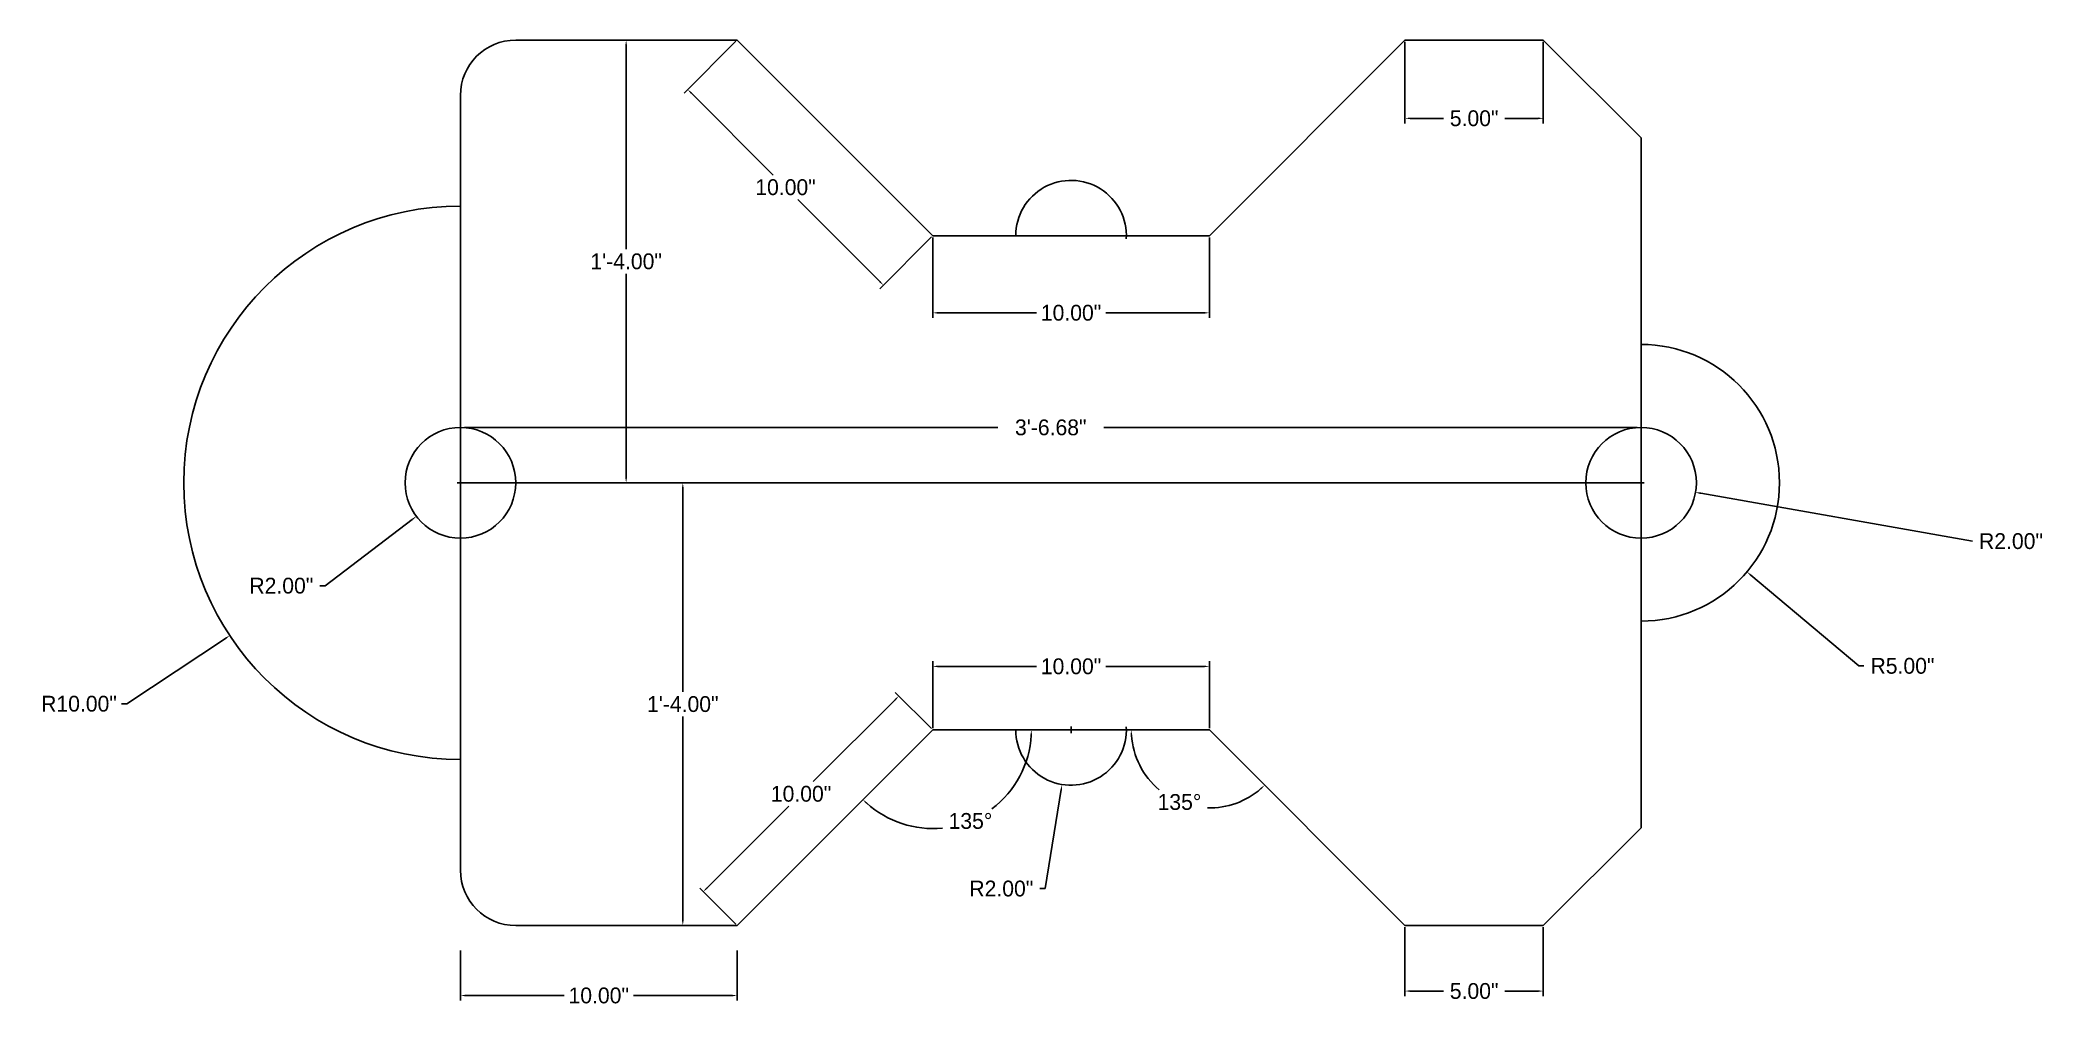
# Model space of a CAD drawing. Header units: inches. Extents: x 12.7 to 85.1, y 18.9 to 53.8.
import ezdxf

# ---------------------------------------------------------------- set-up
doc = ezdxf.new("R2010")
doc.units = ezdxf.units.IN
doc.header["$MEASUREMENT"] = 0
doc.dimstyles.new('Copy of Standard', dxfattribs={"dimscale": 1.0145, "dimtxt": 0.5635, "dimasz": 0.1845, "dimexe": 0.18, "dimexo": 0.0625, "dimgap": 0.1545, "dimtad": 0, "dimtih": 1, "dimtoh": 1, "dimzin": 0, "dimdsep": 46, "dimlunit": 3, "dimtxsty": 'Standard', "dimcen": 0.1145, "dimadec": 0, "dimazin": 0, "dimtfac": 1, "dimtofl": 0, "dimtmove": 0, "dimatfit": 3, "dimfxl": 1, "dimtolj": 1, "dimtzin": 0, "dimarcsym": 0})

# ---------------------------------------------------------------- blocks, each defined once
blk = doc.blocks.new('*D5')
at = {"color": 0, "lineweight": -2}
for p, q in [((33.175, 53.838), (34.062, 53.838)), ((33.879, 53.651), (33.879, 46.28)), ((33.879, 38.025), (33.879, 45.395)), ((33.175, 37.838), (34.062, 37.838))]:
    blk.add_line(p, q, dxfattribs=at)
at = {"color": 0}
for points in [[(33.848, 53.651), (33.91, 53.651), (33.879, 53.838)], [(33.848, 38.025), (33.91, 38.025), (33.879, 37.838)]]:
    blk.add_solid(points, dxfattribs=at)
at = {"layer": 'Defpoints', "color": 0}
for p in [(33.112, 53.838), (33.112, 37.838), (33.879, 37.838)]:
    blk.add_point(p, dxfattribs=at)
at = {"color": 0, "insert": (33.879, 45.838), "char_height": 0.57167, "attachment_point": 5}
blk.add_mtext('\\A1;1\'-4.00"', dxfattribs=at)
blk = doc.blocks.new('*D6')
at = {"color": 0, "lineweight": -2}
for p, q in [((36.118, 37.838), (35.743, 37.838)), ((35.926, 37.651), (35.926, 30.28)), ((35.926, 22.025), (35.926, 29.395)), ((36.118, 21.838), (35.743, 21.838))]:
    blk.add_line(p, q, dxfattribs=at)
at = {"color": 0}
for points in [[(35.895, 37.651), (35.957, 37.651), (35.926, 37.838)], [(35.895, 22.025), (35.957, 22.025), (35.926, 21.838)]]:
    blk.add_solid(points, dxfattribs=at)
at = {"layer": 'Defpoints', "color": 0}
for p in [(36.182, 37.838), (35.926, 21.838), (36.182, 21.838)]:
    blk.add_point(p, dxfattribs=at)
at = {"color": 0, "insert": (35.926, 29.838), "char_height": 0.57167, "attachment_point": 5}
blk.add_mtext('\\A1;1\'-4.00"', dxfattribs=at)
blk = doc.blocks.new('*D7')
at = {"color": 0, "lineweight": -2}
for p, q in [((27.888, 39.901), (27.888, 40.02)), ((28.076, 39.838), (47.308, 39.838)), ((70.379, 39.838), (51.147, 39.838)), ((70.566, 39.901), (70.566, 40.02))]:
    blk.add_line(p, q, dxfattribs=at)
at = {"color": 0}
for points in [[(28.076, 39.869), (28.076, 39.807), (27.888, 39.838)], [(70.379, 39.869), (70.379, 39.807), (70.566, 39.838)]]:
    blk.add_solid(points, dxfattribs=at)
at = {"layer": 'Defpoints', "color": 0}
for p in [(27.888, 39.838), (70.566, 39.838), (70.566, 39.838)]:
    blk.add_point(p, dxfattribs=at)
at = {"color": 0, "insert": (49.227, 39.838), "char_height": 0.57167, "attachment_point": 5}
blk.add_mtext('\\A1;3\'-6.68"', dxfattribs=at)
blk = doc.blocks.new('*D8')
at = {"color": 0, "lineweight": -2}
for p, q in [((44.96, 28.972), (44.96, 31.386)), ((45.147, 31.203), (48.707, 31.203)), ((54.772, 31.203), (51.212, 31.203)), ((54.96, 28.972), (54.96, 31.386))]:
    blk.add_line(p, q, dxfattribs=at)
at = {"color": 0}
for points in [[(45.147, 31.234), (45.147, 31.172), (44.96, 31.203)], [(54.772, 31.234), (54.772, 31.172), (54.96, 31.203)]]:
    blk.add_solid(points, dxfattribs=at)
at = {"layer": 'Defpoints', "color": 0}
for p in [(54.96, 31.203), (44.96, 28.909), (54.96, 28.909)]:
    blk.add_point(p, dxfattribs=at)
at = {"color": 0, "insert": (49.96, 31.203), "char_height": 0.5717, "attachment_point": 5}
blk.add_mtext('\\A1;10.00"', dxfattribs=at)
blk = doc.blocks.new('*D9')
at = {"color": 0, "lineweight": -2}
for p, q in [((43.604, 29.999), (40.644, 27.039)), ((44.915, 28.954), (43.608, 30.261)), ((36.798, 23.193), (39.759, 26.153)), ((37.844, 21.883), (36.537, 23.19))]:
    blk.add_line(p, q, dxfattribs=at)
at = {"color": 0}
for points in [[(43.582, 30.021), (43.626, 29.977), (43.737, 30.132)], [(36.776, 23.215), (36.82, 23.171), (36.666, 23.06)]]:
    blk.add_solid(points, dxfattribs=at)
at = {"layer": 'Defpoints', "color": 0}
for p in [(43.737, 30.132), (44.96, 28.909), (37.888, 21.838)]:
    blk.add_point(p, dxfattribs=at)
at = {"color": 0, "insert": (40.201, 26.596), "char_height": 0.5717, "attachment_point": 5}
blk.add_mtext('\\A1;10.00"', dxfattribs=at)
blk = doc.blocks.new('*D10')
at = {"color": 0, "lineweight": -2}
for p, q in [((37.844, 53.793), (35.975, 51.924)), ((36.236, 51.921), (39.197, 48.96)), ((43.043, 45.114), (40.082, 48.075)), ((44.915, 46.722), (43.046, 44.853))]:
    blk.add_line(p, q, dxfattribs=at)
at = {"color": 0}
for points in [[(36.258, 51.943), (36.214, 51.899), (36.104, 52.053)], [(43.065, 45.137), (43.021, 45.092), (43.175, 44.982)]]:
    blk.add_solid(points, dxfattribs=at)
at = {"layer": 'Defpoints', "color": 0}
for p in [(37.888, 53.838), (44.96, 46.767), (43.175, 44.982)]:
    blk.add_point(p, dxfattribs=at)
at = {"color": 0, "insert": (39.639, 48.518), "char_height": 0.5717, "attachment_point": 5}
blk.add_mtext('\\A1;10.00"', dxfattribs=at)
blk = doc.blocks.new('*D11')
at = {"color": 0, "lineweight": -2}
for p, q in [((44.96, 46.703), (44.96, 43.799)), ((54.96, 46.703), (54.96, 43.799)), ((45.147, 43.981), (48.707, 43.981)), ((54.772, 43.981), (51.212, 43.981))]:
    blk.add_line(p, q, dxfattribs=at)
at = {"color": 0}
for points in [[(45.147, 44.012), (45.147, 43.95), (44.96, 43.981)], [(54.772, 44.012), (54.772, 43.95), (54.96, 43.981)]]:
    blk.add_solid(points, dxfattribs=at)
at = {"layer": 'Defpoints', "color": 0}
for p in [(44.96, 46.767), (54.96, 46.767), (54.96, 43.981)]:
    blk.add_point(p, dxfattribs=at)
at = {"color": 0, "insert": (49.96, 43.981), "char_height": 0.5717, "attachment_point": 5}
blk.add_mtext('\\A1;10.00"', dxfattribs=at)
blk = doc.blocks.new('*D12')
at = {"color": 0, "lineweight": -2}
for p, q in [((62.031, 53.774), (62.031, 50.827)), ((67.031, 53.774), (67.031, 50.827)), ((62.218, 51.009), (63.421, 51.009)), ((66.843, 51.009), (65.64, 51.009))]:
    blk.add_line(p, q, dxfattribs=at)
at = {"color": 0}
for points in [[(62.218, 51.041), (62.218, 50.978), (62.031, 51.009)], [(66.843, 51.041), (66.843, 50.978), (67.031, 51.009)]]:
    blk.add_solid(points, dxfattribs=at)
at = {"layer": 'Defpoints', "color": 0}
for p in [(62.031, 53.838), (67.031, 53.838), (67.031, 51.009)]:
    blk.add_point(p, dxfattribs=at)
at = {"color": 0, "insert": (64.531, 51.009), "char_height": 0.5717, "attachment_point": 5}
blk.add_mtext('\\A1;5.00"', dxfattribs=at)
blk = doc.blocks.new('*D13')
at = {"color": 0, "lineweight": -2}
for p, q in [((27.888, 20.935), (27.888, 19.125)), ((37.888, 20.935), (37.888, 19.125)), ((28.076, 19.308), (31.636, 19.308)), ((37.701, 19.308), (34.141, 19.308))]:
    blk.add_line(p, q, dxfattribs=at)
at = {"color": 0}
for points in [[(28.076, 19.339), (28.076, 19.277), (27.888, 19.308)], [(37.701, 19.339), (37.701, 19.277), (37.888, 19.308)]]:
    blk.add_solid(points, dxfattribs=at)
at = {"layer": 'Defpoints', "color": 0}
for p in [(27.888, 20.998), (37.888, 20.998), (37.888, 19.308)]:
    blk.add_point(p, dxfattribs=at)
at = {"color": 0, "insert": (32.888, 19.308), "char_height": 0.5717, "attachment_point": 5}
blk.add_mtext('\\A1;10.00"', dxfattribs=at)
blk = doc.blocks.new('*D14')
at = {"color": 0, "lineweight": -2}
for p, q in [((27.772, 37.838), (28.005, 37.838)), ((27.888, 37.722), (27.888, 37.954)), ((22.997, 34.117), (26.148, 36.514)), ((22.81, 34.117), (22.997, 34.117))]:
    blk.add_line(p, q, dxfattribs=at)
at = {"color": 0}
blk.add_solid([(26.129, 36.538), (26.167, 36.489), (26.297, 36.627)], dxfattribs=at)
at = {"layer": 'Defpoints', "color": 0}
for p in [(27.888, 37.838), (26.297, 36.627)]:
    blk.add_point(p, dxfattribs=at)
at = {"color": 0, "insert": (21.415, 34.117), "char_height": 0.5717, "attachment_point": 5}
blk.add_mtext('\\A1;R2.00"', dxfattribs=at)
blk = doc.blocks.new('*D15')
at = {"color": 0, "lineweight": -2}
for p, q in [((27.772, 37.838), (28.005, 37.838)), ((27.888, 37.722), (27.888, 37.954)), ((15.826, 29.851), (19.394, 32.214)), ((15.639, 29.851), (15.826, 29.851))]:
    blk.add_line(p, q, dxfattribs=at)
at = {"color": 0}
blk.add_solid([(19.377, 32.24), (19.412, 32.188), (19.55, 32.317)], dxfattribs=at)
at = {"layer": 'Defpoints', "color": 0}
for p in [(27.888, 37.838), (19.55, 32.317)]:
    blk.add_point(p, dxfattribs=at)
at = {"color": 0, "insert": (14.101, 29.851), "char_height": 0.57167, "attachment_point": 5}
blk.add_mtext('\\A1;R10.00"', dxfattribs=at)
blk = doc.blocks.new('*D16')
at = {"color": 0, "lineweight": -2}
for p, q in [((70.45, 37.838), (70.682, 37.838)), ((70.566, 37.722), (70.566, 37.954)), ((78.432, 31.22), (74.535, 34.498)), ((78.619, 31.22), (78.432, 31.22))]:
    blk.add_line(p, q, dxfattribs=at)
at = {"color": 0}
blk.add_solid([(74.555, 34.522), (74.515, 34.474), (74.392, 34.619)], dxfattribs=at)
at = {"layer": 'Defpoints', "color": 0}
for p in [(70.566, 37.838), (74.392, 34.619)]:
    blk.add_point(p, dxfattribs=at)
at = {"color": 0, "insert": (80.014, 31.22), "char_height": 0.5717, "attachment_point": 5}
blk.add_mtext('\\A1;R5.00"', dxfattribs=at)
blk = doc.blocks.new('*D17')
at = {"color": 0, "lineweight": -2}
for p, q in [((70.45, 37.838), (70.682, 37.838)), ((70.566, 37.722), (70.566, 37.954)), ((82.541, 35.727), (72.72, 37.458))]:
    blk.add_line(p, q, dxfattribs=at)
at = {"color": 0}
blk.add_solid([(72.725, 37.489), (72.715, 37.427), (72.536, 37.491)], dxfattribs=at)
at = {"layer": 'Defpoints', "color": 0}
for p in [(70.566, 37.838), (72.536, 37.491)]:
    blk.add_point(p, dxfattribs=at)
at = {"color": 0, "insert": (83.936, 35.727), "char_height": 0.5717, "attachment_point": 5}
blk.add_mtext('\\A1;R2.00"', dxfattribs=at)
blk = doc.blocks.new('*D18')
at = {"color": 0, "lineweight": -2}
for start, end in [(306.89089, 356.99252), (228.00748, 275.64048)]:
    blk.add_arc((44.96, 28.909), 3.566, start, end, dxfattribs=at)
at = {"color": 0}
for points in [[(48.49, 28.723), (48.552, 28.721), (48.526, 28.909)], [(42.552, 26.236), (42.595, 26.281), (42.438, 26.387)]]:
    blk.add_solid(points, dxfattribs=at)
at = {"layer": 'Defpoints', "color": 0}
for p in [(44.96, 28.909), (44.96, 28.909), (54.96, 28.909), (44.96, 25.342), (37.888, 21.838)]:
    blk.add_point(p, dxfattribs=at)
at = {"color": 0, "insert": (46.324, 25.614), "char_height": 0.5717, "attachment_point": 5}
blk.add_mtext('\\A1;135°', dxfattribs=at)
blk = doc.blocks.new('*D19')
at = {"color": 0, "lineweight": -2}
for start, end in [(183.79761, 230.10198), (268.64808, 311.20239)]:
    blk.add_arc((54.96, 28.909), 2.824, start, end, dxfattribs=at)
at = {"color": 0}
for points in [[(52.11, 28.721), (52.172, 28.723), (52.135, 28.909)], [(56.799, 26.806), (56.841, 26.761), (56.957, 26.912)]]:
    blk.add_solid(points, dxfattribs=at)
at = {"layer": 'Defpoints', "color": 0}
for p in [(44.96, 28.909), (54.96, 28.909), (54.96, 28.909), (52.962, 26.912), (62.031, 21.838)]:
    blk.add_point(p, dxfattribs=at)
at = {"color": 0, "insert": (53.879, 26.299), "char_height": 0.5717, "attachment_point": 5}
blk.add_mtext('\\A1;135°', dxfattribs=at)
blk = doc.blocks.new('*D20')
at = {"color": 0, "lineweight": -2}
for p, q in [((62.031, 21.774), (62.031, 19.286)), ((67.031, 21.774), (67.031, 19.286)), ((62.218, 19.469), (63.421, 19.469)), ((66.843, 19.469), (65.64, 19.469))]:
    blk.add_line(p, q, dxfattribs=at)
at = {"color": 0}
for points in [[(62.218, 19.5), (62.218, 19.438), (62.031, 19.469)], [(66.843, 19.5), (66.843, 19.438), (67.031, 19.469)]]:
    blk.add_solid(points, dxfattribs=at)
at = {"layer": 'Defpoints', "color": 0}
for p in [(62.031, 21.838), (67.031, 21.838), (67.031, 19.469)]:
    blk.add_point(p, dxfattribs=at)
at = {"color": 0, "insert": (64.531, 19.469), "char_height": 0.5717, "attachment_point": 5}
blk.add_mtext('\\A1;5.00"', dxfattribs=at)
blk = doc.blocks.new('*D21')
at = {"color": 0, "lineweight": -2}
for p, q in [((49.96, 28.793), (49.96, 29.025)), ((49.843, 28.909), (50.076, 28.909)), ((49.023, 23.171), (49.607, 26.75)), ((48.835, 23.171), (49.023, 23.171))]:
    blk.add_line(p, q, dxfattribs=at)
at = {"color": 0}
blk.add_solid([(49.576, 26.755), (49.638, 26.745), (49.637, 26.935)], dxfattribs=at)
at = {"layer": 'Defpoints', "color": 0}
for p in [(49.96, 28.909), (49.637, 26.935)]:
    blk.add_point(p, dxfattribs=at)
at = {"color": 0, "insert": (47.44, 23.171), "char_height": 0.5717, "attachment_point": 5}
blk.add_mtext('\\A1;R2.00"', dxfattribs=at)

msp = doc.modelspace()

# ---------------------------------------------------------------- linework, layer by layer
for p, q in [((29.888, 53.838), (37.888, 53.838)), ((37.888, 53.838), (44.96, 46.767)), ((54.96, 46.767), (62.031, 53.838)), ((62.031, 53.838), (67.031, 53.838)), ((67.031, 53.838), (70.566, 50.302)), ((27.888, 51.838), (27.888, 23.838)), ((70.566, 50.302), (70.566, 25.373)), ((44.96, 46.767), (54.96, 46.767)), ((27.888, 37.838), (70.566, 37.838)), ((37.888, 21.838), (44.96, 28.909)), ((44.96, 28.909), (54.96, 28.909)), ((54.96, 28.909), (62.031, 21.838)), ((67.031, 21.838), (70.566, 25.373)), ((29.888, 21.838), (37.888, 21.838)), ((62.031, 21.838), (67.031, 21.838))]:
    msp.add_line(p, q)
for centre in [(27.888, 37.838), (70.566, 37.838)]:
    msp.add_circle(centre, 2)
for centre, radius, start, end in [((29.888, 51.838), 2, 90, 180), ((49.96, 46.767), 2, 356.83087, 180), ((27.888, 37.838), 10, 90, 270), ((70.566, 37.838), 5, 270, 90), ((49.96, 28.909), 2, 180, 3.16913), ((29.888, 23.838), 2, 180, 270)]:
    msp.add_arc(centre, radius, start, end)

# ---------------------------------------------------------------- dimensions: what is measured, and where the dimension line sits
for base, p1, p2, picture, middle in [((33.879, 37.838), (33.112, 53.838), (33.112, 37.838), '*D5', (33.879, 45.838)), ((35.926, 21.838), (36.182, 37.838), (36.182, 21.838), '*D6', (35.926, 29.838))]:
    dim = msp.add_linear_dim(base=base, p1=p1, p2=p2, angle=90, dimstyle='Copy of Standard')
    dim.commit()
    dim.dimension.update_dxf_attribs({"geometry": picture, "text_midpoint": middle})
for p1, p2, distance, picture, middle in [((37.888, 53.838), (44.96, 46.767), -2.524, '*D10', (39.639, 48.518)), ((44.96, 46.767), (54.96, 46.767), -2.785, '*D11', (49.96, 43.981)), ((37.888, 21.838), (44.96, 28.909), 1.729, '*D9', (40.201, 26.596)), ((27.888, 20.998), (37.888, 20.998), -1.69, '*D13', (32.888, 19.308))]:
    dim = msp.add_aligned_dim(p1=p1, p2=p2, distance=distance, dimstyle='Copy of Standard')
    dim.commit()
    dim.dimension.update_dxf_attribs({"geometry": picture, "text_midpoint": middle})
for base, p1, p2, picture, middle in [((67.031, 51.009), (62.031, 53.838), (67.031, 53.838), '*D12', (64.531, 51.009)), ((70.566, 39.838), (27.888, 39.838), (70.566, 39.838), '*D7', (49.227, 39.838)), ((54.96, 31.203), (44.96, 28.909), (54.96, 28.909), '*D8', (49.96, 31.203)), ((67.031, 19.469), (62.031, 21.838), (67.031, 21.838), '*D20', (64.531, 19.469))]:
    dim = msp.add_linear_dim(base=base, p1=p1, p2=p2, dimstyle='Copy of Standard')
    dim.commit()
    dim.dimension.update_dxf_attribs({"geometry": picture, "text_midpoint": middle})
for center, mpoint, picture, middle in [((27.888, 37.838), (19.55, 32.317), '*D15', (14.101, 29.851)), ((27.888, 37.838), (26.297, 36.627), '*D14', (21.415, 34.117)), ((70.566, 37.838), (74.392, 34.619), '*D16', (80.014, 31.22)), ((70.566, 37.838), (72.536, 37.491), '*D17', (82.541, 35.727)), ((49.96, 28.909), (49.637, 26.935), '*D21', (47.44, 23.171))]:
    dim = msp.add_radius_dim(center=center, mpoint=mpoint, dimstyle='Copy of Standard')
    dim.commit()
    dim.dimension.update_dxf_attribs({"geometry": picture, "text_midpoint": middle, "dimtype": 164})
for base, line1, line2, picture, middle in [((44.96, 25.342), ((44.96, 28.909), (54.96, 28.909)), ((37.888, 21.838), (44.96, 28.909)), '*D18', (46.324, 25.614)), ((52.962, 26.912), ((54.96, 28.909), (62.031, 21.838)), ((44.96, 28.909), (54.96, 28.909)), '*D19', (53.879, 26.299))]:
    dim = msp.add_angular_dim_2l(base=base, line1=line1, line2=line2, dimstyle='Copy of Standard')
    dim.commit()
    dim.dimension.update_dxf_attribs({"geometry": picture, "text_midpoint": middle})

doc.saveas('drawing.dxf')
